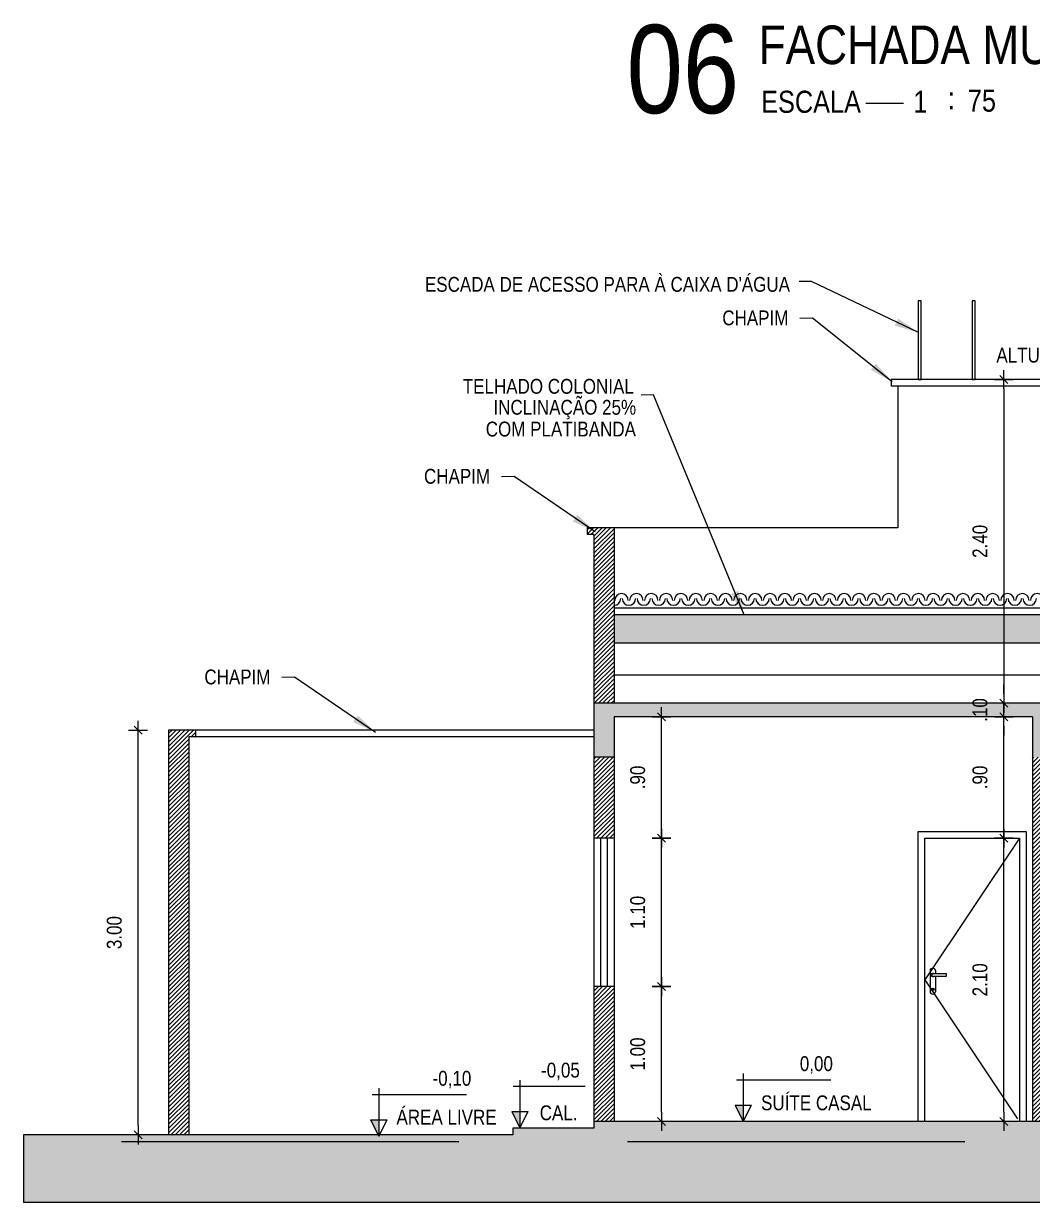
# Model space of a CAD drawing. Header units: millimetres. Extents: x -178 to 521, y -135 to 750.
# Drawn here: x -71.29 to -63.81, y 726.14 to 734.88 of the extents above; entities that cross this region are included whole.
import ezdxf
from ezdxf.enums import TextEntityAlignment as Align

# ---------------------------------------------------------------- set-up
doc = ezdxf.new("R2010")
doc.units = ezdxf.units.MM
doc.header["$LTSCALE"] = 20
doc.header["$MEASUREMENT"] = 0
doc.header["$PDSIZE"] = -5
doc.linetypes.add('CONTINU', pattern=[0])
doc.linetypes.add('HIDDEN2', pattern=[0.1875, 0.125, -0.0625])
doc.layers.get('0').update_dxf_attribs({"linetype": 'CONTINUOUS'})
doc.layers.get('Defpoints').update_dxf_attribs({"linetype": 'CONTINUOUS'})
for name, color, linetype in [('COTAS', 7, 'CONTINUOUS'), ('E-hatch', 8, 'CONTINUOUS'), ('E-txt-g', 3, 'CONTINUOUS'), ('E-TXT-Y', 2, 'CONTINUOUS'), ('ESQUADRIA', 3, 'CONTINUOUS')]:
    doc.layers.add(name, color=color, linetype=linetype)
for name, color, linetype, lineweight in [('E-Cta-W', 7, 'CONTINUOUS', 20), ('E-Pen-C', 4, 'CONTINUOUS', 15), ('E-Pen-G', 3, 'CONTINUOUS', 30), ('E-Txt-W', 7, 'CONTINUOUS', 20)]:
    doc.layers.add(name, color=color, linetype=linetype, lineweight=lineweight)
doc.styles.add('F2', font='ARIALN.TTF')
doc.styles.add('REG60', font='romans.shx', dxfattribs={"width": 0.8, "height": 0.15})
doc.styles.add('REG80', font='romans.shx', dxfattribs={"width": 0.8, "height": 0.2})
doc.dimstyles.new('DIMENSION-1', dxfattribs={"dimtxt": 0.11, "dimasz": 0.07, "dimexe": 1, "dimexo": 0, "dimgap": 0.12, "dimtad": 1, "dimzin": 7, "dimdsep": 46, "dimtxsty": 'F2', "dimblk1": 'TRACO', "dimblk2": 'TRACO', "dimsah": 1, "dimcen": 1, "dimse1": 1, "dimse2": 1, "dimclrd": 256, "dimclre": 256, "dimclrt": 6, "dimadec": 0, "dimazin": 0, "dimtfac": 1, "dimtix": 1, "dimtmove": 2, "dimatfit": 3, "dimldrblk": 'TRACO', "dimfxl": 1, "dimtolj": 1, "dimtzin": 0, "dimarcsym": 0})
doc.dimstyles.get("Standard").update_dxf_attribs({"dimtxt": 0.18, "dimasz": 0.18, "dimexe": 0.18, "dimexo": 0.0625, "dimgap": 0.09, "dimtad": 0, "dimtih": 1, "dimtoh": 1, "dimdec": 4, "dimzin": 0, "dimdsep": 46, "dimtxsty": 'Standard', "dimcen": 0.09, "dimadec": 0, "dimazin": 0, "dimtfac": 1, "dimtdec": 4, "dimtofl": 0, "dimtmove": 0, "dimatfit": 3, "dimfxl": 1, "dimtolj": 1, "dimtzin": 0, "dimarcsym": 0})

# ---------------------------------------------------------------- blocks, each defined once
blk = doc.blocks.new('TXT-AMB75')
at = {"layer": 'E-txt-g', "style": 'REG80', "width": 0.8, "flags": 8}
blk.add_attdef('TXT', text='', height=0.2, dxfattribs=at).set_placement((0.005, 0.296), align=Align.CENTER)
at = {"layer": 'E-Txt-W', "style": 'REG60', "width": 0.8, "flags": 8}
blk.add_attdef('TXT', text='', height=0.15, dxfattribs=at).set_placement((0.005, 0.027), align=Align.CENTER)
blk = doc.blocks.new('TRACO')
at = {"layer": 'E-Pen-C'}
for p, q in [((-1, 0), (1, 0)), ((0, 1), (0, -1))]:
    blk.add_line(p, q, dxfattribs=at)
at = {"layer": 'E-Pen-G'}
blk.add_line((-0.42, -0.42), (0.42, 0.42), dxfattribs=at)
blk = doc.blocks.new('*D434')
at = {"linetype": 'Continuous', "lineweight": -2}
blk.add_line((-64.0264, 726.8132), (-64.0264, 728.7732), dxfattribs=at)
at = {"layer": 'Defpoints', "color": 0, "linetype": 'Continuous'}
for p in [(-64.0264, 728.8432), (-63.9108, 728.8432), (-63.9108, 726.7432)]:
    blk.add_point(p, dxfattribs=at)
at = {"linetype": 'Continuous', "lineweight": -2, "xscale": 0.07, "yscale": 0.07, "zscale": 0.07}
for p, rotation in [((-64.0264, 728.8432), 90), ((-64.0264, 726.7432), 270)]:
    blk.add_blockref('TRACO', p, dxfattribs=dict(at, rotation=rotation))
at = {"color": 6, "linetype": 'Continuous', "insert": (-64.2026, 727.7932), "char_height": 0.11, "attachment_point": 5, "rotation": 90, "style": 'F2'}
blk.add_mtext('\\A1;2.10', dxfattribs=at)
blk = doc.blocks.new('*D435')
at = {"linetype": 'Continuous', "lineweight": -2}
blk.add_line((-64.0264, 728.9132), (-64.0264, 729.6732), dxfattribs=at)
at = {"layer": 'Defpoints', "color": 0, "linetype": 'Continuous'}
for p in [(-64.0264, 729.7432), (-63.8144, 729.7432), (-63.9108, 728.8432)]:
    blk.add_point(p, dxfattribs=at)
at = {"linetype": 'Continuous', "lineweight": -2, "xscale": 0.07, "yscale": 0.07, "zscale": 0.07}
for p, rotation in [((-64.0264, 729.7432), 90), ((-64.0264, 728.8432), 270)]:
    blk.add_blockref('TRACO', p, dxfattribs=dict(at, rotation=rotation))
at = {"color": 6, "linetype": 'Continuous', "insert": (-64.2026, 729.2932), "char_height": 0.11, "attachment_point": 5, "rotation": 90, "style": 'F2'}
blk.add_mtext('\\A1;.90', dxfattribs=at)
blk = doc.blocks.new('*D436')
at = {"linetype": 'Continuous', "lineweight": -2}
for p, q in [((-64.0264, 729.9132), (-64.0264, 729.9832)), ((-64.0264, 729.7432), (-64.0264, 729.8432)), ((-64.0264, 729.6732), (-64.0264, 729.6032))]:
    blk.add_line(p, q, dxfattribs=at)
at = {"layer": 'Defpoints', "color": 0, "linetype": 'Continuous'}
for p in [(-64.0264, 729.8432), (-63.8144, 729.8432), (-63.8144, 729.7432)]:
    blk.add_point(p, dxfattribs=at)
at = {"linetype": 'Continuous', "lineweight": -2, "xscale": 0.07, "yscale": 0.07, "zscale": 0.07}
for p, rotation in [((-64.0264, 729.8432), 270), ((-64.0264, 729.7432), 90)]:
    blk.add_blockref('TRACO', p, dxfattribs=dict(at, rotation=rotation))
at = {"color": 6, "linetype": 'Continuous', "insert": (-64.2026, 729.7932), "char_height": 0.11, "attachment_point": 5, "rotation": 90, "style": 'F2'}
blk.add_mtext('\\A1;.10', dxfattribs=at)
blk = doc.blocks.new('*D437')
at = {"linetype": 'Continuous', "lineweight": -2}
blk.add_line((-66.563, 726.8132), (-66.563, 727.6732), dxfattribs=at)
at = {"layer": 'Defpoints', "color": 0, "linetype": 'Continuous'}
for p in [(-66.9144, 727.7432), (-66.563, 727.7432), (-66.9144, 726.7432)]:
    blk.add_point(p, dxfattribs=at)
at = {"linetype": 'Continuous', "lineweight": -2, "xscale": 0.07, "yscale": 0.07, "zscale": 0.07}
for p, rotation in [((-66.563, 727.7432), 90), ((-66.563, 726.7432), 270)]:
    blk.add_blockref('TRACO', p, dxfattribs=dict(at, rotation=rotation))
at = {"color": 6, "linetype": 'Continuous', "insert": (-66.7391, 727.2432), "char_height": 0.11, "attachment_point": 5, "rotation": 90, "style": 'F2'}
blk.add_mtext('\\A1;1.00', dxfattribs=at)
blk = doc.blocks.new('*D438')
at = {"linetype": 'Continuous', "lineweight": -2}
blk.add_line((-66.563, 727.8132), (-66.563, 728.7732), dxfattribs=at)
at = {"layer": 'Defpoints', "color": 0, "linetype": 'Continuous'}
for p in [(-66.9144, 728.8432), (-66.563, 728.8432), (-66.9144, 727.7432)]:
    blk.add_point(p, dxfattribs=at)
at = {"linetype": 'Continuous', "lineweight": -2, "xscale": 0.07, "yscale": 0.07, "zscale": 0.07}
for p, rotation in [((-66.563, 728.8432), 90), ((-66.563, 727.7432), 270)]:
    blk.add_blockref('TRACO', p, dxfattribs=dict(at, rotation=rotation))
at = {"color": 6, "linetype": 'Continuous', "insert": (-66.7391, 728.2932), "char_height": 0.11, "attachment_point": 5, "rotation": 90, "style": 'F2'}
blk.add_mtext('\\A1;1.10', dxfattribs=at)
blk = doc.blocks.new('*D439')
at = {"linetype": 'Continuous', "lineweight": -2}
blk.add_line((-66.563, 728.9132), (-66.563, 729.6732), dxfattribs=at)
at = {"layer": 'Defpoints', "color": 0, "linetype": 'Continuous'}
for p in [(-66.9144, 729.7432), (-66.563, 729.7432), (-66.9144, 728.8432)]:
    blk.add_point(p, dxfattribs=at)
at = {"linetype": 'Continuous', "lineweight": -2, "xscale": 0.07, "yscale": 0.07, "zscale": 0.07}
for p, rotation in [((-66.563, 729.7432), 90), ((-66.563, 728.8432), 270)]:
    blk.add_blockref('TRACO', p, dxfattribs=dict(at, rotation=rotation))
at = {"color": 6, "linetype": 'Continuous', "insert": (-66.7391, 729.2932), "char_height": 0.11, "attachment_point": 5, "rotation": 90, "style": 'F2'}
blk.add_mtext('\\A1;.90', dxfattribs=at)
blk = doc.blocks.new('*D440')
at = {"linetype": 'Continuous', "lineweight": -2}
blk.add_line((-70.4415, 726.7132), (-70.4415, 729.5732), dxfattribs=at)
at = {"layer": 'Defpoints', "color": 0, "linetype": 'Continuous'}
for p in [(-70.4415, 729.6432), (-70.2154, 729.6432), (-70.2154, 726.6432)]:
    blk.add_point(p, dxfattribs=at)
at = {"linetype": 'Continuous', "lineweight": -2, "xscale": 0.07, "yscale": 0.07, "zscale": 0.07}
for p, rotation in [((-70.4415, 729.6432), 90), ((-70.4415, 726.6432), 270)]:
    blk.add_blockref('TRACO', p, dxfattribs=dict(at, rotation=rotation))
at = {"color": 6, "linetype": 'Continuous', "insert": (-70.6176, 728.1432), "char_height": 0.11, "attachment_point": 5, "rotation": 90, "style": 'F2'}
blk.add_mtext('\\A1;3.00', dxfattribs=at)
blk = doc.blocks.new('*D464')
at = {"linetype": 'Continuous', "lineweight": -2}
blk.add_line((-64.0264, 732.1732), (-64.0264, 729.9132), dxfattribs=at)
at = {"layer": 'Defpoints', "color": 0, "linetype": 'Continuous'}
for p in [(-64.4014, 732.2432), (-64.4014, 729.8432), (-64.0264, 729.8432)]:
    blk.add_point(p, dxfattribs=at)
at = {"linetype": 'Continuous', "lineweight": -2, "xscale": 0.07, "yscale": 0.07, "zscale": 0.07}
for p, rotation in [((-64.0264, 732.2432), 90), ((-64.0264, 729.8432), 270)]:
    blk.add_blockref('TRACO', p, dxfattribs=dict(at, rotation=rotation))
at = {"color": 6, "linetype": 'Continuous', "insert": (-64.2026, 731.0432), "char_height": 0.11, "attachment_point": 5, "rotation": 90, "style": 'F2'}
blk.add_mtext('\\A1;2.40', dxfattribs=at)
blk = doc.blocks.new('IND_DES')
at = {"layer": 'E-Txt-W', "color": 7}
blk.add_line((0.0269, -0.2428), (0.1984, -0.2428), dxfattribs=at)
at = {"layer": 'E-txt-g', "color": 7, "style": 'F2'}
for s, p in [('ESCALA', (-0.4463, -0.2864)), ('1', (0.2426, -0.2864)), (':', (0.3988, -0.2706))]:
    blk.add_text(s, height=0.1, dxfattribs=at).set_placement(p)
blk.add_attdef('ESCALA', (0.4897, -0.2812), '', height=0.1, dxfattribs=at)
at = {"layer": 'E-Txt-W', "color": 6, "style": 'F2'}
blk.add_attdef('00', text='', height=0.4, dxfattribs=at).set_placement((-0.7083, -0.2881), align=Align.CENTER)
at = {"layer": 'E-TXT-Y', "color": 7, "style": 'F2'}
for tag, p in [('PROJETO', (-0.4563, 0.1829)), ('DESENHO', (-0.4582, -0.0658))]:
    blk.add_attdef(tag, p, '', height=0.175, dxfattribs=at)

msp = doc.modelspace()

# ---------------------------------------------------------------- hatches: boundary and pattern name
at = {"linetype": 'Continuous'}
h = msp.add_hatch(dxfattribs=at)
h.set_pattern_fill('TROOF1', color=8, scale=0.15, style=0, pattern_type=2)
h.set_pattern_definition([(0, (1.15, 40.52191), (0.15, 0.15), [0.048, -0.102]), (125.2176, (1.294, 40.536909), (1.05000017453, -1.49999987498), [0.03121305, -3.0900849]), (160.71, (1.276, 40.562409), (2.550000777635, -0.8999979741), [0.0317844, -3.1466586]), (199.29, (1.246, 40.572909), (-2.550000777635, -0.8999979741), [0.0317844, -3.1466586]), (234.7824, (1.216, 40.562409), (-1.05000017453, -1.49999987498), [0.03121305, -3.0900849]), (270, (1.198, 40.53691), (0.15, -0.15), [0.015, -0.135]), (90, (1.294, 40.52191), (-0.15, 0.15), [0.015, -0.135]), (0, (1.15, 40.52791), (0.15, 0.15), [0.042, -0.108]), (126.3844, (1.3, 40.539909), (1.650001937525, -2.24999858293), [0.0354012, -3.50472585]), (162.3499, (1.279, 40.568409), (-2.850000422915, 0.899998778574), [0.0346302, -3.42838875]), (197.6501, (1.246, 40.578909), (2.850000422915, 0.899998778574), [0.0346302, -3.42838875]), (233.6156, (1.213, 40.568409), (-1.650001937525, -2.24999858293), [0.0354012, -3.50472585]), (270, (1.192, 40.53991), (0.15, -0.15), [0.012, -0.138]), (90, (1.3, 40.52791), (-0.15, 0.15), [0.012, -0.138]), (0, (1.294, 40.52791), (0.15, 0.15), [0.006, -0.144]), (87.3974, (1.192, 40.539909), (-0.1500021288, -3.14999989794), [0.13213635, -3.17127105]), (92.6026, (1.3, 40.539909), (-0.1500021288, 3.14999989794), [0.13213635, -3.17127105]), (0, (1.294, 40.52191), (0.15, 0.15), [0.006, -0.144])])
h.paths.add_polyline_path([(-66.9144, 730.499), (-66.9144, 730.289), (-59.9121, 730.289), (-59.9121, 730.0125), (-56.7054, 730.0125), (-56.7054, 730.499)])
at = {"layer": 'COTAS', "linetype": 'CONTINU'}
h = msp.add_hatch(dxfattribs=at)
h.set_pattern_fill('ANSI38', color=8, scale=0.25, style=0)
h.set_pattern_definition([(45, (1.15, 0), (-0.0220970869, 0.0220970869), []), (135, (1.15, 0), (-0.0662912607, 0.0220970869), [0.078125, -0.046875])])
h.paths.add_polyline_path([(-67.0644, 726.7432), (-67.0644, 726.6932), (-67.6644, 726.6932), (-67.6644, 726.6432), (-68.653, 726.6432), (-68.6573, 726.6345), (-68.6616, 726.6432), (-71.2901, 726.6432), (-71.2901, 726.1432), (-41.6522, 726.1432), (-41.6522, 726.4947, 0.012456), (-42.7154, 726.4432), (-42.7154, 726.5932), (-45.5654, 726.5932), (-45.5654, 726.6432), (-48.4514, 726.6432), (-48.4557, 726.6345), (-48.4601, 726.6432), (-48.9554, 726.6432), (-48.9554, 726.6932), (-49.5554, 726.6932), (-49.5554, 726.7432)])
at = {"layer": 'E-hatch'}
h = msp.add_hatch(dxfattribs=at)
h.set_pattern_fill('ANSI31', color=256, scale=0.18, style=0)
h.set_pattern_definition([(45, (1.15, 40.52191), (-0.0159099026, 0.0159099026), [])])
h.paths.add_polyline_path([(-67.0644, 728.8432), (-66.9144, 728.8432), (-66.9144, 729.4432), (-67.0644, 729.4432)])
h.paths.add_polyline_path([(-70.2154, 726.6432), (-70.0654, 726.6432), (-70.0654, 729.5932), (-70.0154, 729.5932), (-70.0154, 729.6432), (-70.2154, 729.6432)])
h.paths.add_polyline_path([(-66.9144, 727.7432), (-67.0644, 727.7432), (-67.0644, 726.7432), (-66.9144, 726.7432)])
h.paths.add_polyline_path([(-63.6644, 729.4432), (-63.8144, 729.4432), (-63.8144, 726.7432), (-63.6644, 726.7432)])
h.paths.add_polyline_path([(-60.0621, 726.7432), (-59.9121, 726.7432), (-59.9121, 729.4432), (-60.0621, 729.4432)])
h.paths.add_polyline_path([(-56.5554, 729.8432), (-56.5554, 729.9432), (-56.7054, 729.9432), (-56.7054, 729.8432)])
h.paths.add_polyline_path([(-53.0554, 729.9432), (-53.0554, 729.8432), (-52.9054, 729.8432), (-52.9054, 729.9432)])
h.paths.add_polyline_path([(-53.0554, 728.8432), (-52.9054, 728.8432), (-52.9054, 729.4432), (-53.0554, 729.4432)])
h.paths.add_polyline_path([(-49.5554, 729.4432), (-49.7054, 729.4432), (-49.7054, 726.7432), (-49.5554, 726.7432)])
h.paths.add_polyline_path([(-49.5054, 730.796), (-49.5054, 730.846), (-49.7054, 730.846), (-49.7054, 729.8432), (-49.5554, 729.8432), (-49.5554, 730.796)])
h.paths.add_polyline_path([(-52.8554, 731.5932), (-52.8554, 731.6432), (-53.0554, 731.6432), (-53.0554, 730.3432), (-52.9054, 730.3432), (-52.9054, 731.5932)])
h.paths.add_polyline_path([(-56.7554, 731.6432), (-56.7554, 731.5932), (-56.7054, 731.5932), (-56.7054, 730.3432), (-56.5554, 730.3432), (-56.5554, 731.6432)])
h.paths.add_polyline_path([(-67.1144, 731.1432), (-67.1144, 731.0932), (-67.0644, 731.0932), (-67.0644, 729.8432), (-66.9144, 729.8432), (-66.9144, 731.1432)])
h = msp.add_hatch(dxfattribs=at)
h.set_pattern_fill('ANSI38', color=256, scale=0.18, style=0)
h.set_pattern_definition([(45, (1.15, 40.52191), (-0.0159099026, 0.0159099026), []), (135, (1.15, 40.52191), (-0.0477297077, 0.0159099026), [0.05625, -0.03375])])
h.paths.add_polyline_path([(-56.5554, 730.2432), (-53.0554, 730.2432), (-53.0554, 729.9432), (-52.9054, 729.9432), (-52.9054, 730.3432), (-56.7054, 730.3432), (-56.7054, 729.9432), (-56.5554, 729.9432)])
h.paths.add_polyline_path([(-56.5554, 729.8432), (-67.0644, 729.8432), (-67.0644, 729.4432), (-66.9144, 729.4432), (-66.9144, 729.7432), (-63.8144, 729.7432), (-63.8144, 729.4432), (-63.6644, 729.4432), (-63.6644, 729.7432), (-60.0621, 729.7432), (-60.0621, 729.4432), (-59.9121, 729.4432), (-59.9121, 729.7432), (-56.7054, 729.7432), (-56.7054, 729.4432), (-56.5554, 729.4432)])
h.paths.add_polyline_path([(-52.9054, 729.7432), (-49.7054, 729.7432), (-49.7054, 729.4432), (-49.5554, 729.4432), (-49.5554, 729.8432), (-53.0554, 729.8432), (-53.0554, 729.4432), (-52.9054, 729.4432)])

# ---------------------------------------------------------------- linework, layer by layer
at = {"color": 6, "linetype": 'Continuous'}
for p, q in [((-61.9608, 732.2432), (-64.8608, 732.2432)), ((-64.8608, 732.2432), (-64.8608, 732.1932)), ((-61.9608, 732.1932), (-64.8608, 732.1932)), ((-64.8108, 732.1932), (-64.8108, 731.1432)), ((-64.8108, 731.1432), (-66.9144, 731.1432)), ((-56.7054, 730.5483), (-66.9144, 730.5483)), ((-56.7054, 730.499), (-66.9144, 730.499)), ((-59.9121, 730.289), (-66.9144, 730.289)), ((-59.9121, 730.052), (-66.9144, 730.052))]:
    msp.add_line(p, q, dxfattribs=at)
at = {"color": 5, "linetype": 'Continuous'}
for p, q in [((-67.1144, 731.1432), (-67.1144, 731.0932)), ((-66.9144, 731.1432), (-67.1144, 731.1432)), ((-67.0644, 731.0932), (-67.1144, 731.0932)), ((-67.0644, 731.0932), (-67.0644, 728.8432)), ((-66.9144, 731.1432), (-66.9144, 729.8432)), ((-56.5554, 729.8432), (-67.0644, 729.8432)), ((-66.9144, 729.7432), (-66.9144, 728.8432)), ((-63.8144, 729.7432), (-66.9144, 729.7432)), ((-63.8144, 729.7432), (-63.8144, 726.7432)), ((-70.2154, 729.6432), (-70.2154, 726.6432)), ((-70.0654, 729.6432), (-70.2154, 729.6432)), ((-70.0154, 729.6432), (-70.2154, 729.6432)), ((-70.0154, 729.6432), (-70.0154, 729.5932)), ((-70.0154, 729.5932), (-70.0654, 729.5932)), ((-70.0654, 729.5932), (-70.0654, 726.6432)), ((-66.9144, 729.4432), (-67.0644, 729.4432)), ((-66.9144, 728.8432), (-67.0644, 728.8432)), ((-66.9144, 727.7432), (-67.0644, 727.7432)), ((-67.0644, 727.7432), (-67.0644, 726.7432)), ((-66.9144, 727.7432), (-66.9144, 726.7432))]:
    msp.add_line(p, q, dxfattribs=at)
at = {"color": 8, "linetype": 'Continuous'}
for p, q in [((-67.0644, 729.6432), (-70.0654, 729.6432)), ((-67.0644, 729.5932), (-70.0654, 729.5932)), ((-67.0644, 728.8432), (-67.0644, 727.7432)), ((-66.9144, 728.8432), (-66.9144, 727.7432)), ((-71.2901, 726.6432), (-71.2901, 726.1432))]:
    msp.add_line(p, q, dxfattribs=at)
at = {"color": 7, "linetype": 'Continuous'}
for p, q in [((-67.0144, 728.8432), (-67.0144, 727.7432)), ((-66.9644, 728.8432), (-66.9644, 727.7432))]:
    msp.add_line(p, q, dxfattribs=at)
at = {"color": 8}
for p, q in [((-64.5731, 727.8615), (-64.5731, 727.7052)), ((-64.5331, 727.8615), (-64.5331, 727.839)), ((-64.5331, 727.819), (-64.5331, 727.7052)), ((-64.5631, 727.7224), (-64.5431, 727.7224)), ((-64.5531, 727.7124), (-64.5531, 727.7324))]:
    msp.add_line(p, q, dxfattribs=at)
for p, q in [((-65.9566, 727.0982), (-65.9566, 726.7432)), ((-68.6573, 726.9896), (-68.6573, 726.6345)), ((-67.6612, 727.0041), (-67.1297, 727.0041)), ((-67.6117, 727.0502), (-67.6117, 726.6951)), ((-66.0062, 727.0522), (-65.307, 727.0522)), ((-68.7068, 726.9435), (-68.0077, 726.9435)), ((-67.6726, 726.8171), (-67.6117, 726.6951)), ((-67.6726, 726.8171), (-67.5507, 726.8171)), ((-67.6117, 726.6951), (-67.5507, 726.8171)), ((-66.0176, 726.8651), (-65.9566, 726.7432)), ((-66.0176, 726.8651), (-65.8957, 726.8651)), ((-65.9566, 726.7432), (-65.8957, 726.8651)), ((-68.7183, 726.7565), (-68.6573, 726.6345)), ((-68.7183, 726.7565), (-68.5963, 726.7565)), ((-68.6573, 726.6345), (-68.5963, 726.7565))]:
    msp.add_line(p, q)
at = {"color": 1, "linetype": 'Continuous'}
for p, q in [((-67.0644, 726.7432), (-67.0644, 726.6932)), ((-49.5554, 726.7432), (-67.0644, 726.7432)), ((-67.6644, 726.6432), (-71.2901, 726.6432)), ((-67.0644, 726.6932), (-67.6644, 726.6932)), ((-67.6644, 726.6932), (-67.6644, 726.6432))]:
    msp.add_line(p, q, dxfattribs=at)
at = {"color": 8, "linetype": 'HIDDEN2'}
msp.add_line((-45.5654, 726.5932), (-71.2901, 726.5932), dxfattribs=at)
at = {"color": 8, "linetype": 'Continuous'}
for points in [[(-64.6608, 732.2432), (-64.6385, 732.2432), (-64.6385, 732.8259), (-64.6608, 732.8259)], [(-64.26, 732.2432), (-64.2377, 732.2432), (-64.2377, 732.8259), (-64.26, 732.8259)], [(-64.6108, 728.8432), (-63.9108, 728.8432), (-63.9108, 726.7432), (-64.6108, 726.7432)]]:
    msp.add_lwpolyline(points, close=True, dxfattribs=at)
msp.add_lwpolyline([(-64.6608, 726.7432), (-64.6608, 728.8932), (-63.8608, 728.8932), (-63.8608, 726.7432)], dxfattribs=at)
at = {"color": 8, "linetype": 'HIDDEN2', "flags": 128}
msp.add_lwpolyline([(-63.9108, 728.8432), (-64.6108, 727.7932), (-63.9108, 726.7432)], dxfattribs=at)
at = {"color": 8}
msp.add_lwpolyline([(-64.5531, 727.839), (-64.4531, 727.839), (-64.4531, 727.819), (-64.5531, 727.819, -1)], format="xyb", close=True, dxfattribs=at)
msp.add_circle((-64.5531, 727.7224), 0.01, dxfattribs=at)
for centre, radius, start, end in [((-64.5531, 727.8593), 0.0201, 6.42318, 173.57682), ((-64.5531, 727.829), 0.012, 56.44269, 303.55731), ((-64.5531, 727.7075), 0.0201, 186.42318, 353.57682)]:
    msp.add_arc(centre, radius, start, end, dxfattribs=at)
for points in [[(-67.6726, 726.8171), (-67.6117, 726.8171), (-67.6117, 726.6951)], [(-66.0176, 726.8651), (-65.9566, 726.8651), (-65.9566, 726.7432)], [(-68.7183, 726.7565), (-68.6573, 726.7565), (-68.6573, 726.6345)]]:
    msp.add_solid(points)
at = {"layer": 'COTAS', "color": 8, "linetype": 'CONTINU'}
msp.add_line((-41.6566, 726.1432), (-71.2901, 726.1432), dxfattribs=at)
at = {"layer": 'ESQUADRIA', "color": 7}
for centre, start, end in [((-66.9144, 730.6198), 270, 0), ((-66.859, 730.6054), 0, 180), ((-66.8044, 730.6198), 180, 0), ((-66.749, 730.6054), 0, 180), ((-66.6944, 730.6198), 180, 0), ((-66.639, 730.6054), 0, 180), ((-66.5844, 730.6198), 180, 0), ((-66.529, 730.6054), 0, 180), ((-66.4744, 730.6198), 180, 0), ((-66.419, 730.6054), 0, 180), ((-66.3644, 730.6198), 180, 0), ((-66.309, 730.6054), 0, 180), ((-66.2544, 730.6198), 180, 0), ((-66.199, 730.6054), 0, 180), ((-66.1444, 730.6198), 180, 0), ((-66.089, 730.6054), 0, 180), ((-66.0344, 730.6198), 180, 0), ((-65.979, 730.6054), 0, 180), ((-65.9244, 730.6198), 180, 0), ((-65.869, 730.6054), 0, 180), ((-65.8144, 730.6198), 180, 0), ((-65.759, 730.6054), 0, 180), ((-65.7044, 730.6198), 180, 0), ((-65.649, 730.6054), 0, 180), ((-65.5944, 730.6198), 180, 0), ((-65.539, 730.6054), 0, 180), ((-65.4844, 730.6198), 180, 0), ((-65.429, 730.6054), 0, 180), ((-65.3744, 730.6198), 180, 0), ((-65.319, 730.6054), 0, 180), ((-65.2644, 730.6198), 180, 0), ((-65.2644, 730.6198), 270, 0), ((-65.209, 730.6054), 0, 180), ((-65.209, 730.6054), 0, 180), ((-65.1544, 730.6198), 180, 0), ((-65.099, 730.6054), 0, 180), ((-65.0444, 730.6198), 180, 0), ((-64.989, 730.6054), 0, 180), ((-64.9344, 730.6198), 180, 0), ((-64.879, 730.6054), 0, 180), ((-64.8244, 730.6198), 180, 0), ((-64.769, 730.6054), 0, 180), ((-64.7144, 730.6198), 180, 0), ((-64.659, 730.6054), 0, 180), ((-64.6044, 730.6198), 180, 0), ((-64.549, 730.6054), 0, 180), ((-64.4944, 730.6198), 180, 0), ((-64.439, 730.6054), 0, 180), ((-64.3844, 730.6198), 180, 0), ((-64.329, 730.6054), 0, 180), ((-64.2744, 730.6198), 180, 0), ((-64.219, 730.6054), 0, 180), ((-64.1644, 730.6198), 180, 0), ((-64.1644, 730.6198), 180, 0), ((-64.109, 730.6054), 0, 180), ((-64.109, 730.6054), 0, 180), ((-64.0544, 730.6198), 180, 0), ((-63.999, 730.6054), 0, 180), ((-63.9444, 730.6198), 180, 0), ((-63.889, 730.6054), 0, 180), ((-63.8344, 730.6198), 180, 0), ((-63.779, 730.6054), 0, 180)]:
    msp.add_arc(centre, 0.05, start, end, dxfattribs=at)

# ---------------------------------------------------------------- block references
ref = msp.add_blockref('IND_DES', (-65.094, 734.6882), dxfattribs=dict(xscale=1.636240131907927, yscale=1.636240131907927, zscale=1.636240131907927))
ref.add_attrib('00', '06', dxfattribs={"layer": 'E-Txt-W', "height": 0.6545, "style": 'F2'}).set_placement((-66.4046, 734.2168), align=Align.CENTER)
ref.add_attrib('DESENHO', 'FACHADA MURO', (-65.8437, 734.5804), dxfattribs={"layer": 'E-TXT-Y', "color": 2, "height": 0.286342, "style": 'F2'})
ref.add_attrib('ESCALA', '75', (-64.2927, 734.228), dxfattribs={"layer": 'E-txt-g', "color": 7, "height": 0.16362, "style": 'F2'})
ref = msp.add_blockref('TXT-AMB75', (-67.3158, 726.8527), dxfattribs=dict(xscale=0.7290000000000001, yscale=0.7290000000000001, zscale=0.7290000000000001))
ref.add_attrib('TXT', '-0,05', dxfattribs={"layer": 'E-txt-g', "color": 2, "height": 0.11, "style": 'F2'}).set_placement((-67.3118, 727.0688), align=Align.CENTER)
ref = msp.add_blockref('TXT-AMB75', (-65.4193, 726.9008), dxfattribs=dict(xscale=0.7290000000000001, yscale=0.7290000000000001, zscale=0.7290000000000001))
ref.add_attrib('TXT', '0,00', dxfattribs={"layer": 'E-txt-g', "color": 2, "height": 0.11, "style": 'F2'}).set_placement((-65.4154, 727.1169), align=Align.CENTER)
ref = msp.add_blockref('TXT-AMB75', (-68.12, 726.7922), dxfattribs=dict(xscale=0.7290000000000001, yscale=0.7290000000000001, zscale=0.7290000000000001))
ref.add_attrib('TXT', '-0,10', dxfattribs={"layer": 'E-txt-g', "color": 2, "height": 0.11, "style": 'F2'}).set_placement((-68.116, 727.0083), align=Align.CENTER)
ref = msp.add_blockref('TXT-AMB75', (-65.4193, 726.6102), dxfattribs=dict(xscale=0.7290000000000001, yscale=0.7290000000000001, zscale=0.7290000000000001))
ref.add_attrib('TXT', 'SUÍTE CASAL', dxfattribs={"layer": 'E-txt-g', "color": 2, "height": 0.11, "style": 'F2'}).set_placement((-65.4154, 726.8263), align=Align.CENTER)
ref = msp.add_blockref('TXT-AMB75', (-68.1598, 726.5044), dxfattribs=dict(xscale=0.7290000000000001, yscale=0.7290000000000001, zscale=0.7290000000000001))
ref.add_attrib('TXT', 'ÁREA LIVRE', dxfattribs={"layer": 'E-txt-g', "color": 2, "height": 0.11, "style": 'F2'}).set_placement((-68.1558, 726.7205), align=Align.CENTER)
ref = msp.add_blockref('TXT-AMB75', (-67.3292, 726.5363), dxfattribs=dict(xscale=0.7290000000000001, yscale=0.7290000000000001, zscale=0.7290000000000001))
ref.add_attrib('TXT', 'CAL.', dxfattribs={"layer": 'E-txt-g', "color": 2, "height": 0.11, "style": 'F2'}).set_placement((-67.3253, 726.7524), align=Align.CENTER)

# ---------------------------------------------------------------- texts
at = {"color": 6, "style": 'F2'}
for s, p in [("ESCADA DE ACESSO PARA À CAIXA D'ÁGUA", (-68.3161, 732.8931)), ('CHAPIM', (-66.1125, 732.6444)), ('ALTURA MÁXIMA DA EDIFICAÇÃO', (-64.0814, 732.3683)), ('TELHADO COLONIAL', (-68.0355, 732.1372)), ('INCLINAÇÃO 25%%%', (-67.8081, 731.982)), ('COM PLATIBANDA', (-67.8653, 731.8205)), ('CHAPIM', (-68.3229, 731.4704)), ('CHAPIM', (-69.9505, 729.9831))]:
    msp.add_text(s, height=0.11, dxfattribs=at).set_placement(p)

# ---------------------------------------------------------------- dimensions: what is measured, and where the dimension line sits
at = {"color": 8, "linetype": 'Continuous'}
for base, p1, p2, picture, middle in [((-64.0264, 729.8432), (-64.4014, 732.2432), (-64.4014, 729.8432), '*D464', (-64.2026, 731.0432)), ((-64.0264, 729.8432), (-63.8144, 729.7432), (-63.8144, 729.8432), '*D436', (-64.2026, 729.7932)), ((-66.563, 729.7432), (-66.9144, 728.8432), (-66.9144, 729.7432), '*D439', (-66.7391, 729.2932)), ((-64.0264, 729.7432), (-63.9108, 728.8432), (-63.8144, 729.7432), '*D435', (-64.2026, 729.2932)), ((-70.4415, 729.6432), (-70.2154, 726.6432), (-70.2154, 729.6432), '*D440', (-70.6176, 728.1432)), ((-66.563, 728.8432), (-66.9144, 727.7432), (-66.9144, 728.8432), '*D438', (-66.7391, 728.2932)), ((-64.0264, 728.8432), (-63.9108, 726.7432), (-63.9108, 728.8432), '*D434', (-64.2026, 727.7932)), ((-66.563, 727.7432), (-66.9144, 726.7432), (-66.9144, 727.7432), '*D437', (-66.7391, 727.2432))]:
    dim = msp.add_linear_dim(base=base, p1=p1, p2=p2, angle=90, dimstyle='DIMENSION-1', override={"dimfxl": 0.15}, dxfattribs=at)
    dim.commit()
    dim.dimension.update_dxf_attribs({"geometry": picture, "text_midpoint": middle})

# ---------------------------------------------------------------- leaders
at = {"layer": 'E-Cta-W', "color": 4}
for points in [[(-64.6597, 732.5906), (-65.4506, 732.9703), (-65.5434, 732.9685)], [(-64.8529, 732.2257), (-65.4447, 732.6977), (-65.5375, 732.6959)], [(-65.9511, 730.499), (-66.6213, 732.128), (-66.714, 732.1262)], [(-67.0545, 731.1143), (-67.6551, 731.5237), (-67.7479, 731.5219)], [(-68.6821, 729.6269), (-69.2826, 730.0363), (-69.3754, 730.0345)]]:
    msp.add_leader(points, dimstyle='Standard', dxfattribs=at)

doc.saveas('drawing.dxf')
